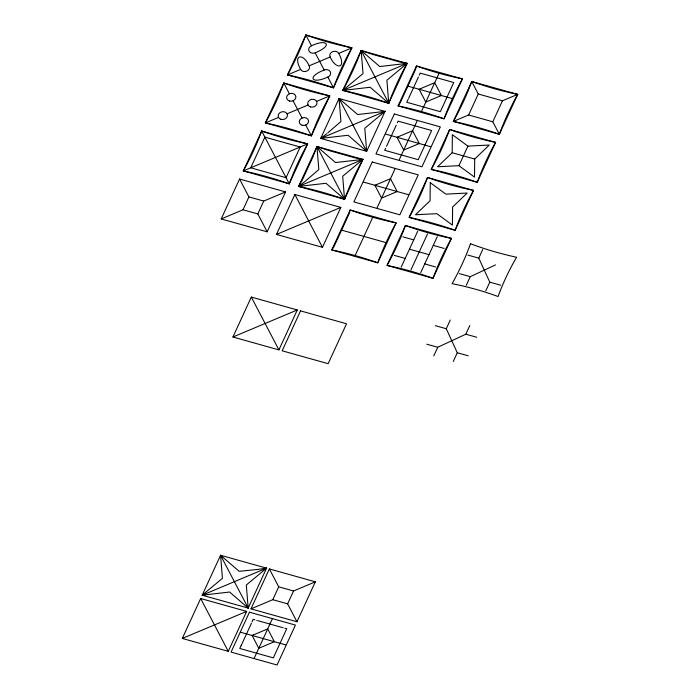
<?xml version="1.0" encoding="UTF-8"?>
<svg xmlns="http://www.w3.org/2000/svg" width="700" height="700" viewBox="0 0 700 700"><rect width="100%" height="100%" fill="white"/><g stroke="black" fill="none" stroke-linecap="round" stroke-linejoin="round"><path stroke-width="1.05" d="M452.174 152.74L452.349 134.689L467.933 146.116L489.282 145.04L474.696 159.058L474.521 177.109L458.929 165.673L437.588 166.758L452.174 152.74L474.696 159.058M261.669 131.014C256.646 144.69 250.443 158.235 243.294 170.931L289.266 183.82L307.65 143.894L261.669 131.014L243.294 170.931C258.834 174.09 274.33 178.491 289.266 183.82C294.254 170.126 300.501 156.599 307.65 143.894C292.101 140.744 276.605 136.334 261.669 131.014L289.266 183.82M283.771 83.002C278.793 96.705 272.501 110.206 265.387 122.929L311.369 135.817L329.752 95.891L283.771 83.002L265.387 122.929C280.936 126.087 296.433 130.489 311.369 135.817C316.356 122.124 322.604 108.596 329.752 95.891C314.221 92.689 298.699 88.358 283.771 83.002L289.406 93.782M305.865 35C300.851 48.676 294.648 62.221 287.49 74.926L333.471 87.815L351.846 47.889L305.865 35L287.49 74.926C303.039 78.085 318.535 82.486 333.471 87.815C338.494 74.13 344.697 60.585 351.846 47.889C336.315 44.678 320.793 40.355 305.865 35L311.5 45.78A4.672 3.911 -11.1 0 0 309.059 51.083A4.672 3.911 -11.1 0 0 315.166 52.797C333.148 45.745 327.512 38.229 311.5 45.78M362.521 159.469L335.527 162.549L316.96 146.51L313.075 156.66L302.321 179.996L298.576 186.428L344.558 199.316L362.941 159.39L316.96 146.51L298.576 186.428C314.125 189.586 329.621 193.987 344.558 199.316C349.545 185.623 355.793 172.095 362.941 159.39L355.031 157.859L328.151 150.325L316.96 146.51L318.824 169.566L305.463 181.037M361.156 50.496C356.134 64.172 349.93 77.718 342.781 90.422L388.762 103.303L407.137 63.385L361.156 50.496L342.781 90.422C358.312 93.634 373.852 97.886 388.762 103.303C393.733 89.609 400.024 76.108 407.137 63.385L399.227 61.845L372.348 54.32L361.156 50.496L363.029 73.561L342.781 90.422L370.186 87.264L388.762 103.303L386.89 80.246L407.137 63.385L379.724 66.544L361.156 50.496L388.762 103.303M471.73 81.489C466.76 95.183 460.469 108.692 453.355 121.415L499.336 134.295L517.711 94.377L471.73 81.489L453.355 121.415C468.895 124.565 484.4 128.975 499.336 134.295C504.35 120.61 510.589 107.091 517.711 94.377C502.18 91.166 486.657 86.844 471.73 81.489L478.266 93.993L502.469 100.774L517.711 94.377M397.364 122.745L398.064 121.117L431.646 130.532L418.224 159.688L384.641 150.273L385.621 148.26M419.283 75.145L420.166 73.115L453.749 82.521L440.326 111.685L406.744 102.27L407.575 100.564M252.105 621.749L253.172 619.308L254.905 619.832M418.451 76.974L408.572 98.438M251.457 623.175L241.579 644.639M396.261 125.186L386.523 146.344M341.644 230.16L333.891 246.803L331.765 249.935L377.746 262.815L396.13 222.898L350.149 210.009L331.765 249.935C347.314 253.068 362.836 257.416 377.746 262.815C382.725 249.13 388.981 235.594 396.13 222.898C380.572 219.756 365.059 215.416 350.149 210.009L349.239 213.474L341.644 230.16L386.251 242.664M407.942 86.144L400.19 102.795L398.064 105.919L444.045 118.799L462.429 78.881L416.447 65.993L398.064 105.919C413.613 109.051 429.135 113.4 444.045 118.799C449.024 105.105 455.315 91.604 462.429 78.881C446.871 75.74 431.358 71.4 416.447 65.993L415.537 69.457L407.942 86.144L452.55 98.647M221.191 218.942L239.566 179.016L285.547 191.905L267.172 231.822L221.191 218.942L242.996 209.781L257.819 213.938L267.172 231.822M242.996 209.781L248.92 196.91L239.566 179.016M257.819 213.938L263.743 201.066L285.547 191.905M276.483 234.439L294.858 194.513L340.839 207.401L322.455 247.319L276.483 234.439L340.839 207.401M327.976 132.676L340.926 121.564L339.054 98.499L357.63 114.546L385.035 111.388L364.787 128.249L366.66 151.314L348.092 135.266L320.679 138.425L339.054 98.499L385.035 111.388L366.66 151.314L320.679 138.425L327.005 133.516M232.934 337.006L251.309 297.08L297.29 309.969L278.915 349.895L232.934 337.006L297.29 309.969M355.031 255.771L372.864 217.053M377.134 207.769L394.957 169.041M399.236 159.766L417.06 121.039M421.33 111.764L439.162 73.036M182.289 638.444L200.664 598.517L246.645 611.406L228.27 651.324L182.289 638.444L246.645 611.406M257.915 569.406L266.56 568.155L246.304 585.016L248.176 608.072L229.609 592.034L202.195 595.192L220.579 555.266L266.56 568.155L248.176 608.072L202.195 595.192L222.442 578.331L220.579 555.266L239.146 571.314L257.53 569.45M453.355 121.415L468.597 115.01L478.266 93.993M401.188 267.137L417.734 231.201M250.976 608.86L269.36 568.942L315.341 581.822L296.957 621.749L250.976 608.86L272.781 599.699L287.613 603.855L296.957 621.749M410.961 269.876L427.507 233.94M458.929 165.673L467.933 146.116M420.735 272.615L437.281 236.679M272.781 599.699L278.714 586.827L269.36 568.942M499.336 134.295L492.8 121.791L502.469 100.774M254.336 657.956L272.16 619.229M287.613 603.855L293.536 590.984L315.341 581.822M433.738 355.959L437.736 347.261L465.824 334.206L469.823 325.509M453.285 361.436L457.284 352.748L446.276 328.729L450.275 320.031M466.235 285.364L470.242 276.666L495.512 264.915M485.782 290.841L489.781 282.144L478.774 258.134L482.781 249.436M241.386 645.041L241.106 645.645M408.1 99.453L407.864 99.951M241.01 645.846L239.75 648.471L273.332 657.878L286.755 628.722L284.874 628.233M304.902 181.519L298.576 186.428L325.99 183.269L344.558 199.316L342.685 176.251L362.941 159.39L298.576 186.428M324.17 70.017C306.189 77.061 311.832 84.578 327.836 77.035A4.672 3.911 -11.1 0 0 330.277 71.733A4.672 3.911 -11.1 0 0 324.17 70.017L315.166 52.797M342.781 90.422L407.137 63.385M266.56 568.155L202.195 595.192M287.49 74.926L300.624 69.405A4.672 3.911 -11.1 0 0 306.731 71.12A4.672 3.911 -11.1 0 0 309.172 65.817L330.164 56.998A4.672 3.911 -11.1 0 1 332.605 51.695A4.672 3.911 -11.1 0 1 338.713 53.41L351.846 47.889M265.387 122.929L278.53 117.407M287.079 113.82L308.061 105M316.61 101.413L329.752 95.891M243.294 170.931L307.65 143.894M320.679 138.425L385.035 111.388M283.238 627.786L282.765 627.664M281.951 627.436L258.16 620.769M468.597 115.01L492.8 121.791M385.849 134.155L430.447 146.65M363.746 182.157L408.345 194.661M402.815 236.836L413.726 239.899M433.274 245.376L444.194 248.439M467.854 255.071L478.774 258.134M248.92 196.91L263.743 201.066M409.465 249.165L429.004 254.651M394.275 255.377L405.195 258.44M424.743 263.918L435.662 266.98M459.323 273.613L470.242 276.666M489.781 282.144L500.701 285.206M435.356 325.666L446.276 328.729M465.824 334.206L476.735 337.26M426.825 344.207L437.736 347.261M457.284 352.748L468.204 355.801M278.714 586.827L293.536 590.984M240.949 632.345L285.547 644.849M257.233 620.506L256.76 620.366M330.164 56.998C336.402 70.718 346.815 67.891 338.713 53.41M309.172 65.817C302.934 52.097 292.521 54.924 300.624 69.405M327.836 77.035L333.471 87.815M339.054 98.499L366.66 151.314M293.072 100.8L302.067 118.02M305.734 125.038L311.369 135.817M316.96 146.51L344.558 199.316M294.858 194.513L322.455 247.319M251.309 297.08L278.915 349.895M220.579 555.266L248.176 608.072M200.664 598.517L228.27 651.324M430.246 182.691L430.071 200.751L415.485 214.76L436.835 213.684L452.419 225.111L452.594 207.06L467.18 193.043L445.839 194.127L430.246 182.691M470.479 243.731C465.57 257.46 459.296 270.979 452.104 283.658C467.653 286.781 483.219 290.99 498.076 296.546C503.002 283.01 509.285 269.692 516.582 257.267C500.99 253.855 485.406 249.392 470.479 243.731M405.431 225.505C400.453 239.19 394.196 252.726 387.056 265.422L433.037 278.311L451.412 238.394L405.431 225.505L387.056 265.422C402.605 268.564 418.127 272.904 433.037 278.311C438.016 264.626 444.273 251.09 451.412 238.394C435.864 235.252 420.35 230.912 405.431 225.505M427.534 177.494C422.555 191.188 416.299 204.724 409.159 217.42L455.131 230.309L473.515 190.383L427.534 177.494L409.159 217.42C424.69 220.631 440.221 224.892 455.131 230.309C460.084 216.597 466.392 203.105 473.515 190.383C457.966 187.25 442.444 182.901 427.534 177.494M449.636 129.491C444.614 143.176 438.41 156.721 431.252 169.418L477.234 182.306L495.617 142.38L449.636 129.491L431.252 169.418C446.801 172.55 462.324 176.899 477.234 182.306C482.213 168.612 488.469 155.085 495.617 142.38C480.069 139.221 464.573 134.82 449.636 129.491M264.863 137.13L250.74 167.799L286.072 177.704L300.195 147.026L264.863 137.13M300.545 310.879L282.161 350.805L328.142 363.694L346.526 323.767L300.545 310.879M372.243 162.006L353.868 201.924L399.849 214.812L418.224 174.886L372.243 162.006M394.345 113.995L375.97 153.921L421.942 166.81L440.326 126.884L394.345 113.995M249.445 612.185L231.07 652.111L277.051 665L295.426 625.074L249.445 612.185M420.394 88.725L419.099 89.276L425.793 102.078L441.394 95.524L434.7 82.714L420.394 88.725M398.3 136.727L396.996 137.279L403.69 150.08L419.3 143.526L412.606 130.716L398.3 136.727M376.197 184.739L374.894 185.281L381.588 198.091L397.197 191.529L390.504 178.727L376.197 184.739M253.4 634.926L252.096 635.469L258.79 648.279L274.4 641.716L267.706 628.915L253.4 634.926M302.207 125.282A4.672 3.911 -11.1 0 0 308.499 120.68A4.672 3.911 -11.1 0 0 301.009 118.624A4.672 3.911 -11.1 0 0 302.207 125.282M310.485 106.916A4.672 3.911 -11.1 0 0 316.96 102.498A4.672 3.911 -11.1 0 0 309.575 100.205A4.672 3.911 -11.1 0 0 310.485 106.916M289.537 101.045A4.672 3.911 -11.1 0 0 295.838 96.442A4.672 3.911 -11.1 0 0 288.339 94.386A4.672 3.911 -11.1 0 0 289.537 101.045M280.945 119.324A4.672 3.911 -11.1 0 0 287.42 114.905A4.672 3.911 -11.1 0 0 280.035 112.612A4.672 3.911 -11.1 0 0 280.945 119.324"/></g></svg>
